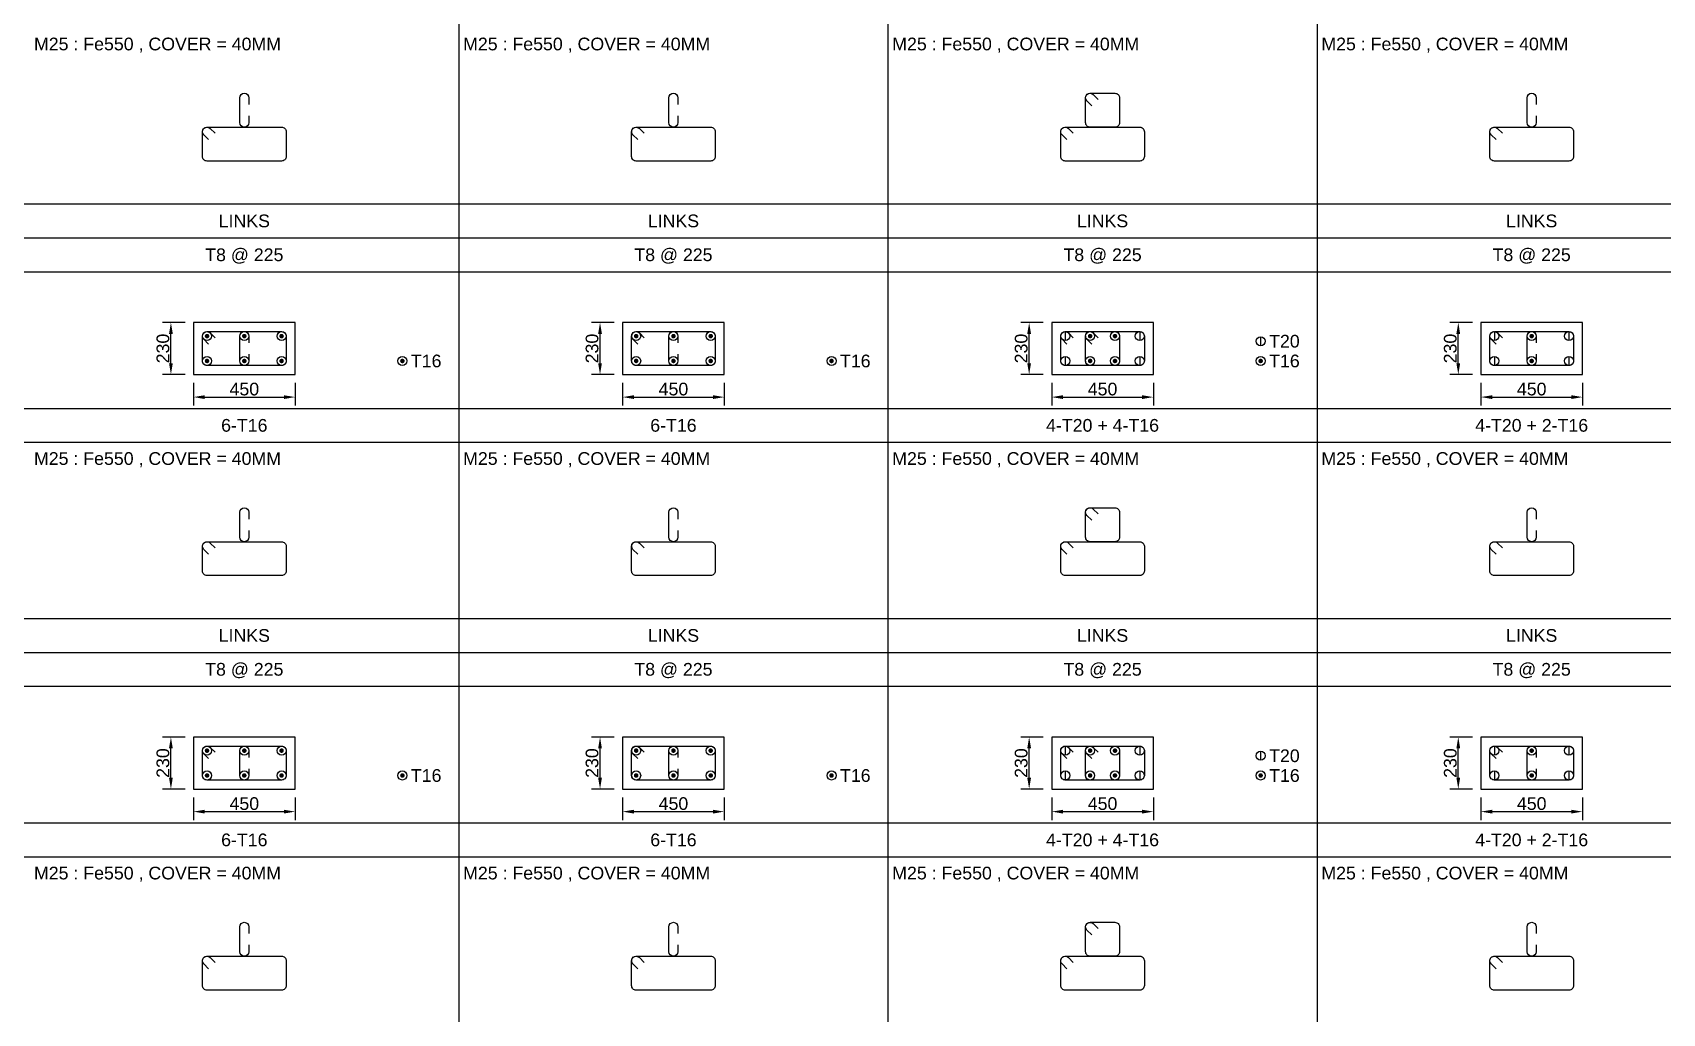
# Model space of a CAD drawing. Header units: inches. Extents: x -816171 to 9366335, y -450961 to 689132.
# Drawn here: x -212168 to -183303, y -5119 to 12248 of the extents above; entities that cross this region are included whole.
import ezdxf
from ezdxf.enums import TextEntityAlignment as Align

# ---------------------------------------------------------------- set-up
doc = ezdxf.new("R2010")
doc.units = ezdxf.units.IN
doc.header["$MEASUREMENT"] = 0
for name, color, linetype in [('Concrete Line', 2, 'Continuous'), ('Dim', 31, 'Continuous'), ('Link', 225, 'Continuous'), ('Reinforcement', 130, 'Continuous'), ('Schedule Border', 60, 'Continuous'), ('Schedule Line', 60, 'Continuous'), ('Text', 31, 'Continuous')]:
    doc.layers.add(name, color=color, linetype=linetype)
doc.styles.add('SC-COL1', font='SansSerif')
doc.styles.add('SC-COL2', font='SansSerif')
doc.dimstyles.new('ColumnSch', dxfattribs={"dimtxt": 225, "dimasz": 200, "dimexe": 150, "dimexo": 150, "dimgap": 25, "dimtad": 1, "dimtoh": 1, "dimdec": 4, "dimzin": 0, "dimdsep": 46, "dimtxsty": 'SC-COL2', "dimcen": 0.09, "dimclrd": 8, "dimclre": 8, "dimclrt": 31, "dimadec": 0, "dimazin": 0, "dimtfac": 1, "dimtdec": 0, "dimtix": 1, "dimtofl": 0, "dimtmove": 0, "dimatfit": 3, "dimfxl": 1, "dimtolj": 1, "dimtzin": 0, "dimarcsym": 0})

# ---------------------------------------------------------------- blocks, each defined once
blk = doc.blocks.new('*D264')
at = {"layer": 'DEFPOINTS', "color": 0, "transparency": 16777216}
for p in [(-209318, -1146), (-207518, -1146), (-207518, -1546)]:
    blk.add_point(p, dxfattribs=at)
at = {"layer": 'Dim', "color": 8, "lineweight": -2, "transparency": 16777216}
for p, q in [((-209318, -1296), (-209318, -1696)), ((-207518, -1296), (-207518, -1696)), ((-209118, -1546), (-207718, -1546))]:
    blk.add_line(p, q, dxfattribs=at)
at = {"layer": 'Dim', "color": 8, "transparency": 16777216}
for points in [[(-209118, -1513), (-209118, -1580), (-209318, -1546)], [(-207718, -1513), (-207718, -1580), (-207518, -1546)]]:
    blk.add_solid(points, dxfattribs=at)
at = {"layer": 'Dim', "color": 31, "transparency": 16777216, "insert": (-208418, -1405), "char_height": 225, "attachment_point": 5, "style": 'SC-COL2'}
blk.add_mtext('\\A1;450', dxfattribs=at)
blk = doc.blocks.new('*D265')
at = {"layer": 'DEFPOINTS', "color": 0, "transparency": 16777216}
for p in [(-209718, -226), (-209318, -226), (-209318, -1146)]:
    blk.add_point(p, dxfattribs=at)
at = {"layer": 'Dim', "color": 8, "lineweight": -2, "transparency": 16777216}
for p, q in [((-209468, -226), (-209868, -226)), ((-209718, -946), (-209718, -426)), ((-209468, -1146), (-209868, -1146))]:
    blk.add_line(p, q, dxfattribs=at)
at = {"layer": 'Dim', "color": 8, "transparency": 16777216}
for points in [[(-209752, -426), (-209685, -426), (-209718, -226)], [(-209752, -946), (-209685, -946), (-209718, -1146)]]:
    blk.add_solid(points, dxfattribs=at)
at = {"layer": 'Dim', "color": 31, "transparency": 16777216, "insert": (-209859, -686), "char_height": 225, "attachment_point": 5, "rotation": 90, "style": 'SC-COL2'}
blk.add_mtext('\\A1;230', dxfattribs=at)
blk = doc.blocks.new('*D252')
at = {"layer": 'DEFPOINTS', "color": 0, "transparency": 16777216}
for p in [(-209318, 6194), (-207518, 6194), (-207518, 5794)]:
    blk.add_point(p, dxfattribs=at)
at = {"layer": 'Dim', "color": 8, "lineweight": -2, "transparency": 16777216}
for p, q in [((-209318, 6044), (-209318, 5644)), ((-209118, 5794), (-207718, 5794)), ((-207518, 6044), (-207518, 5644))]:
    blk.add_line(p, q, dxfattribs=at)
at = {"layer": 'Dim', "color": 8, "transparency": 16777216}
for points in [[(-209118, 5827), (-209118, 5760), (-209318, 5794)], [(-207718, 5827), (-207718, 5760), (-207518, 5794)]]:
    blk.add_solid(points, dxfattribs=at)
at = {"layer": 'Dim', "color": 31, "transparency": 16777216, "insert": (-208418, 5935), "char_height": 225, "attachment_point": 5, "style": 'SC-COL2'}
blk.add_mtext('\\A1;450', dxfattribs=at)
blk = doc.blocks.new('*D253')
at = {"layer": 'DEFPOINTS', "color": 0, "transparency": 16777216}
for p in [(-209718, 7114), (-209318, 7114), (-209318, 6194)]:
    blk.add_point(p, dxfattribs=at)
at = {"layer": 'Dim', "color": 8, "lineweight": -2, "transparency": 16777216}
for p, q in [((-209468, 7114), (-209868, 7114)), ((-209718, 6394), (-209718, 6914)), ((-209468, 6194), (-209868, 6194))]:
    blk.add_line(p, q, dxfattribs=at)
at = {"layer": 'Dim', "color": 8, "transparency": 16777216}
for points in [[(-209752, 6914), (-209685, 6914), (-209718, 7114)], [(-209752, 6394), (-209685, 6394), (-209718, 6194)]]:
    blk.add_solid(points, dxfattribs=at)
at = {"layer": 'Dim', "color": 31, "transparency": 16777216, "insert": (-209859, 6654), "char_height": 225, "attachment_point": 5, "rotation": 90, "style": 'SC-COL2'}
blk.add_mtext('\\A1;230', dxfattribs=at)
blk = doc.blocks.new('*D260')
at = {"layer": 'DEFPOINTS', "color": 0, "transparency": 16777216}
for p in [(-201718, -1146), (-199918, -1146), (-199918, -1546)]:
    blk.add_point(p, dxfattribs=at)
at = {"layer": 'Dim', "color": 8, "lineweight": -2, "transparency": 16777216}
for p, q in [((-201718, -1296), (-201718, -1696)), ((-199918, -1296), (-199918, -1696)), ((-201518, -1546), (-200118, -1546))]:
    blk.add_line(p, q, dxfattribs=at)
at = {"layer": 'Dim', "color": 8, "transparency": 16777216}
for points in [[(-201518, -1513), (-201518, -1580), (-201718, -1546)], [(-200118, -1513), (-200118, -1580), (-199918, -1546)]]:
    blk.add_solid(points, dxfattribs=at)
at = {"layer": 'Dim', "color": 31, "transparency": 16777216, "insert": (-200818, -1405), "char_height": 225, "attachment_point": 5, "style": 'SC-COL2'}
blk.add_mtext('\\A1;450', dxfattribs=at)
blk = doc.blocks.new('*D261')
at = {"layer": 'DEFPOINTS', "color": 0, "transparency": 16777216}
for p in [(-202118, -226), (-201718, -226), (-201718, -1146)]:
    blk.add_point(p, dxfattribs=at)
at = {"layer": 'Dim', "color": 8, "lineweight": -2, "transparency": 16777216}
for p, q in [((-201868, -226), (-202268, -226)), ((-202118, -946), (-202118, -426)), ((-201868, -1146), (-202268, -1146))]:
    blk.add_line(p, q, dxfattribs=at)
at = {"layer": 'Dim', "color": 8, "transparency": 16777216}
for points in [[(-202152, -426), (-202085, -426), (-202118, -226)], [(-202152, -946), (-202085, -946), (-202118, -1146)]]:
    blk.add_solid(points, dxfattribs=at)
at = {"layer": 'Dim', "color": 31, "transparency": 16777216, "insert": (-202259, -686), "char_height": 225, "attachment_point": 5, "rotation": 90, "style": 'SC-COL2'}
blk.add_mtext('\\A1;230', dxfattribs=at)
blk = doc.blocks.new('*D266')
at = {"layer": 'DEFPOINTS', "color": 0, "transparency": 16777216}
for p in [(-201718, 6194), (-199918, 6194), (-199918, 5794)]:
    blk.add_point(p, dxfattribs=at)
at = {"layer": 'Dim', "color": 8, "lineweight": -2, "transparency": 16777216}
for p, q in [((-201718, 6044), (-201718, 5644)), ((-201518, 5794), (-200118, 5794)), ((-199918, 6044), (-199918, 5644))]:
    blk.add_line(p, q, dxfattribs=at)
at = {"layer": 'Dim', "color": 8, "transparency": 16777216}
for points in [[(-201518, 5827), (-201518, 5760), (-201718, 5794)], [(-200118, 5827), (-200118, 5760), (-199918, 5794)]]:
    blk.add_solid(points, dxfattribs=at)
at = {"layer": 'Dim', "color": 31, "transparency": 16777216, "insert": (-200818, 5935), "char_height": 225, "attachment_point": 5, "style": 'SC-COL2'}
blk.add_mtext('\\A1;450', dxfattribs=at)
blk = doc.blocks.new('*D267')
at = {"layer": 'DEFPOINTS', "color": 0, "transparency": 16777216}
for p in [(-202118, 7114), (-201718, 7114), (-201718, 6194)]:
    blk.add_point(p, dxfattribs=at)
at = {"layer": 'Dim', "color": 8, "lineweight": -2, "transparency": 16777216}
for p, q in [((-201868, 7114), (-202268, 7114)), ((-202118, 6394), (-202118, 6914)), ((-201868, 6194), (-202268, 6194))]:
    blk.add_line(p, q, dxfattribs=at)
at = {"layer": 'Dim', "color": 8, "transparency": 16777216}
for points in [[(-202152, 6914), (-202085, 6914), (-202118, 7114)], [(-202152, 6394), (-202085, 6394), (-202118, 6194)]]:
    blk.add_solid(points, dxfattribs=at)
at = {"layer": 'Dim', "color": 31, "transparency": 16777216, "insert": (-202259, 6654), "char_height": 225, "attachment_point": 5, "rotation": 90, "style": 'SC-COL2'}
blk.add_mtext('\\A1;230', dxfattribs=at)
blk = doc.blocks.new('*D276')
at = {"layer": 'DEFPOINTS', "color": 0, "transparency": 16777216}
for p in [(-194118, -1146), (-192318, -1146), (-192318, -1546)]:
    blk.add_point(p, dxfattribs=at)
at = {"layer": 'Dim', "color": 8, "lineweight": -2, "transparency": 16777216}
for p, q in [((-194118, -1296), (-194118, -1696)), ((-192318, -1296), (-192318, -1696)), ((-193918, -1546), (-192518, -1546))]:
    blk.add_line(p, q, dxfattribs=at)
at = {"layer": 'Dim', "color": 8, "transparency": 16777216}
for points in [[(-193918, -1513), (-193918, -1580), (-194118, -1546)], [(-192518, -1513), (-192518, -1580), (-192318, -1546)]]:
    blk.add_solid(points, dxfattribs=at)
at = {"layer": 'Dim', "color": 31, "transparency": 16777216, "insert": (-193218, -1405), "char_height": 225, "attachment_point": 5, "style": 'SC-COL2'}
blk.add_mtext('\\A1;450', dxfattribs=at)
blk = doc.blocks.new('*D277')
at = {"layer": 'DEFPOINTS', "color": 0, "transparency": 16777216}
for p in [(-194518, -226), (-194118, -226), (-194118, -1146)]:
    blk.add_point(p, dxfattribs=at)
at = {"layer": 'Dim', "color": 8, "lineweight": -2, "transparency": 16777216}
for p, q in [((-194268, -226), (-194668, -226)), ((-194518, -946), (-194518, -426)), ((-194268, -1146), (-194668, -1146))]:
    blk.add_line(p, q, dxfattribs=at)
at = {"layer": 'Dim', "color": 8, "transparency": 16777216}
for points in [[(-194552, -426), (-194485, -426), (-194518, -226)], [(-194552, -946), (-194485, -946), (-194518, -1146)]]:
    blk.add_solid(points, dxfattribs=at)
at = {"layer": 'Dim', "color": 31, "transparency": 16777216, "insert": (-194659, -686), "char_height": 225, "attachment_point": 5, "rotation": 90, "style": 'SC-COL2'}
blk.add_mtext('\\A1;230', dxfattribs=at)
blk = doc.blocks.new('*D270')
at = {"layer": 'DEFPOINTS', "color": 0, "transparency": 16777216}
for p in [(-194118, 6194), (-192318, 6194), (-192318, 5794)]:
    blk.add_point(p, dxfattribs=at)
at = {"layer": 'Dim', "color": 8, "lineweight": -2, "transparency": 16777216}
for p, q in [((-194118, 6044), (-194118, 5644)), ((-193918, 5794), (-192518, 5794)), ((-192318, 6044), (-192318, 5644))]:
    blk.add_line(p, q, dxfattribs=at)
at = {"layer": 'Dim', "color": 8, "transparency": 16777216}
for points in [[(-193918, 5827), (-193918, 5760), (-194118, 5794)], [(-192518, 5827), (-192518, 5760), (-192318, 5794)]]:
    blk.add_solid(points, dxfattribs=at)
at = {"layer": 'Dim', "color": 31, "transparency": 16777216, "insert": (-193218, 5935), "char_height": 225, "attachment_point": 5, "style": 'SC-COL2'}
blk.add_mtext('\\A1;450', dxfattribs=at)
blk = doc.blocks.new('*D271')
at = {"layer": 'DEFPOINTS', "color": 0, "transparency": 16777216}
for p in [(-194518, 7114), (-194118, 7114), (-194118, 6194)]:
    blk.add_point(p, dxfattribs=at)
at = {"layer": 'Dim', "color": 8, "lineweight": -2, "transparency": 16777216}
for p, q in [((-194268, 7114), (-194668, 7114)), ((-194518, 6394), (-194518, 6914)), ((-194268, 6194), (-194668, 6194))]:
    blk.add_line(p, q, dxfattribs=at)
at = {"layer": 'Dim', "color": 8, "transparency": 16777216}
for points in [[(-194552, 6914), (-194485, 6914), (-194518, 7114)], [(-194552, 6394), (-194485, 6394), (-194518, 6194)]]:
    blk.add_solid(points, dxfattribs=at)
at = {"layer": 'Dim', "color": 31, "transparency": 16777216, "insert": (-194659, 6654), "char_height": 225, "attachment_point": 5, "rotation": 90, "style": 'SC-COL2'}
blk.add_mtext('\\A1;230', dxfattribs=at)
blk = doc.blocks.new('*D280')
at = {"layer": 'DEFPOINTS', "color": 0, "transparency": 16777216}
for p in [(-186518, -1146), (-184718, -1146), (-184718, -1546)]:
    blk.add_point(p, dxfattribs=at)
at = {"layer": 'Dim', "color": 8, "lineweight": -2, "transparency": 16777216}
for p, q in [((-186518, -1296), (-186518, -1696)), ((-184718, -1296), (-184718, -1696)), ((-186318, -1546), (-184918, -1546))]:
    blk.add_line(p, q, dxfattribs=at)
at = {"layer": 'Dim', "color": 8, "transparency": 16777216}
for points in [[(-186318, -1513), (-186318, -1580), (-186518, -1546)], [(-184918, -1513), (-184918, -1580), (-184718, -1546)]]:
    blk.add_solid(points, dxfattribs=at)
at = {"layer": 'Dim', "color": 31, "transparency": 16777216, "insert": (-185618, -1405), "char_height": 225, "attachment_point": 5, "style": 'SC-COL2'}
blk.add_mtext('\\A1;450', dxfattribs=at)
blk = doc.blocks.new('*D281')
at = {"layer": 'DEFPOINTS', "color": 0, "transparency": 16777216}
for p in [(-186918, -226), (-186518, -226), (-186518, -1146)]:
    blk.add_point(p, dxfattribs=at)
at = {"layer": 'Dim', "color": 8, "lineweight": -2, "transparency": 16777216}
for p, q in [((-186668, -226), (-187068, -226)), ((-186918, -946), (-186918, -426)), ((-186668, -1146), (-187068, -1146))]:
    blk.add_line(p, q, dxfattribs=at)
at = {"layer": 'Dim', "color": 8, "transparency": 16777216}
for points in [[(-186952, -426), (-186885, -426), (-186918, -226)], [(-186952, -946), (-186885, -946), (-186918, -1146)]]:
    blk.add_solid(points, dxfattribs=at)
at = {"layer": 'Dim', "color": 31, "transparency": 16777216, "insert": (-187059, -686), "char_height": 225, "attachment_point": 5, "rotation": 90, "style": 'SC-COL2'}
blk.add_mtext('\\A1;230', dxfattribs=at)
blk = doc.blocks.new('*D282')
at = {"layer": 'DEFPOINTS', "color": 0, "transparency": 16777216}
for p in [(-186518, 6194), (-184718, 6194), (-184718, 5794)]:
    blk.add_point(p, dxfattribs=at)
at = {"layer": 'Dim', "color": 8, "lineweight": -2, "transparency": 16777216}
for p, q in [((-186518, 6044), (-186518, 5644)), ((-186318, 5794), (-184918, 5794)), ((-184718, 6044), (-184718, 5644))]:
    blk.add_line(p, q, dxfattribs=at)
at = {"layer": 'Dim', "color": 8, "transparency": 16777216}
for points in [[(-186318, 5827), (-186318, 5760), (-186518, 5794)], [(-184918, 5827), (-184918, 5760), (-184718, 5794)]]:
    blk.add_solid(points, dxfattribs=at)
at = {"layer": 'Dim', "color": 31, "transparency": 16777216, "insert": (-185618, 5935), "char_height": 225, "attachment_point": 5, "style": 'SC-COL2'}
blk.add_mtext('\\A1;450', dxfattribs=at)
blk = doc.blocks.new('*D283')
at = {"layer": 'DEFPOINTS', "color": 0, "transparency": 16777216}
for p in [(-186918, 7114), (-186518, 7114), (-186518, 6194)]:
    blk.add_point(p, dxfattribs=at)
at = {"layer": 'Dim', "color": 8, "lineweight": -2, "transparency": 16777216}
for p, q in [((-186668, 7114), (-187068, 7114)), ((-186918, 6394), (-186918, 6914)), ((-186668, 6194), (-187068, 6194))]:
    blk.add_line(p, q, dxfattribs=at)
at = {"layer": 'Dim', "color": 8, "transparency": 16777216}
for points in [[(-186952, 6914), (-186885, 6914), (-186918, 7114)], [(-186952, 6394), (-186885, 6394), (-186918, 6194)]]:
    blk.add_solid(points, dxfattribs=at)
at = {"layer": 'Dim', "color": 31, "transparency": 16777216, "insert": (-187059, 6654), "char_height": 225, "attachment_point": 5, "rotation": 90, "style": 'SC-COL2'}
blk.add_mtext('\\A1;230', dxfattribs=at)

msp = doc.modelspace()

# ---------------------------------------------------------------- linework, layer by layer
at = {"layer": 'Concrete Line'}
for points in [[(-207518.25711, 7113.77457), (-209318.25711, 7113.77457)], [(-209318.25711, 7113.77457), (-209318.25711, 6193.77457)], [(-207518.25711, 6193.77457), (-207518.25711, 7113.77457)], [(-199918.25711, 7113.77457), (-201718.25711, 7113.77457)], [(-201718.25711, 7113.77457), (-201718.25711, 6193.77457)], [(-199918.25711, 6193.77457), (-199918.25711, 7113.77457)], [(-192318.25711, 7113.77457), (-194118.25711, 7113.77457)], [(-194118.25711, 7113.77457), (-194118.25711, 6193.77457)], [(-192318.25711, 6193.77457), (-192318.25711, 7113.77457)], [(-184718.25711, 7113.77457), (-186518.25711, 7113.77457)], [(-186518.25711, 7113.77457), (-186518.25711, 6193.77457)], [(-184718.25711, 6193.77457), (-184718.25711, 7113.77457)], [(-209318.25711, 6193.77457), (-207518.25711, 6193.77457)], [(-201718.25711, 6193.77457), (-199918.25711, 6193.77457)], [(-194118.25711, 6193.77457), (-192318.25711, 6193.77457)], [(-186518.25711, 6193.77457), (-184718.25711, 6193.77457)], [(-207518.25711, -226.22543), (-209318.25711, -226.22543)], [(-209318.25711, -226.22543), (-209318.25711, -1146.22543)], [(-207518.25711, -1146.22543), (-207518.25711, -226.22543)], [(-199918.25711, -226.22543), (-201718.25711, -226.22543)], [(-201718.25711, -226.22543), (-201718.25711, -1146.22543)], [(-199918.25711, -1146.22543), (-199918.25711, -226.22543)], [(-192318.25711, -226.22543), (-194118.25711, -226.22543)], [(-194118.25711, -226.22543), (-194118.25711, -1146.22543)], [(-192318.25711, -1146.22543), (-192318.25711, -226.22543)], [(-184718.25711, -226.22543), (-186518.25711, -226.22543)], [(-186518.25711, -226.22543), (-186518.25711, -1146.22543)], [(-184718.25711, -1146.22543), (-184718.25711, -226.22543)], [(-209318.25711, -1146.22543), (-207518.25711, -1146.22543)], [(-201718.25711, -1146.22543), (-199918.25711, -1146.22543)], [(-194118.25711, -1146.22543), (-192318.25711, -1146.22543)], [(-186518.25711, -1146.22543), (-184718.25711, -1146.22543)]]:
    msp.add_lwpolyline(points, dxfattribs=at)
at = {"layer": 'Link'}
for points in [[(-208338.25711, 10773.77457), (-208338.25711, 10653.77457, -1), (-208498.25711, 10653.77457), (-208498.25711, 11093.77457, -1), (-208338.25711, 11093.77457), (-208338.25711, 10973.77457)], [(-200738.25711, 10773.77457), (-200738.25711, 10653.77457, -1), (-200898.25711, 10653.77457), (-200898.25711, 11093.77457, -1), (-200738.25711, 11093.77457), (-200738.25711, 10973.77457)], [(-193409.97309, 10952.35316), (-193494.82575, 11037.20613, -0.6681779738), (-193438.25711, 11173.77457), (-192998.25711, 11173.77457, -0.4142135624), (-192918.25711, 11093.77457), (-192918.25711, 10653.77457, -0.4142135624), (-192998.25711, 10573.77457), (-193438.25711, 10573.77457, -0.4142135624), (-193518.25711, 10653.77457), (-193518.25711, 11093.77457, -0.6681793021), (-193381.68846, 11150.34301), (-193296.8358, 11065.49004)], [(-185538.25711, 10773.77457), (-185538.25711, 10653.77457, -1), (-185698.25711, 10653.77457), (-185698.25711, 11093.77457, -1), (-185538.25711, 11093.77457), (-185538.25711, 10973.77457)], [(-209049.97309, 10352.35316), (-209134.82575, 10437.20613, -0.6681779738), (-209078.25711, 10573.77457), (-207758.25711, 10573.77457, -0.4142135624), (-207678.25711, 10493.77457), (-207678.25711, 10053.77457, -0.4142135624), (-207758.25711, 9973.77457), (-209078.25711, 9973.77457, -0.4142135624), (-209158.25711, 10053.77457), (-209158.25711, 10493.77457, -0.6681793021), (-209021.68846, 10550.34301), (-208936.8358, 10465.49004)], [(-201449.97309, 10352.35316), (-201534.82575, 10437.20613, -0.6681779738), (-201478.25711, 10573.77457), (-200158.25711, 10573.77457, -0.4142135624), (-200078.25711, 10493.77457), (-200078.25711, 10053.77457, -0.4142135624), (-200158.25711, 9973.77457), (-201478.25711, 9973.77457, -0.4142135624), (-201558.25711, 10053.77457), (-201558.25711, 10493.77457, -0.6681793021), (-201421.68846, 10550.34301), (-201336.8358, 10465.49004)], [(-193849.97309, 10352.35316), (-193934.82575, 10437.20613, -0.6681779738), (-193878.25711, 10573.77457), (-192558.25711, 10573.77457, -0.4142135624), (-192478.25711, 10493.77457), (-192478.25711, 10053.77457, -0.4142135624), (-192558.25711, 9973.77457), (-193878.25711, 9973.77457, -0.4142135624), (-193958.25711, 10053.77457), (-193958.25711, 10493.77457, -0.6681793021), (-193821.68846, 10550.34301), (-193736.8358, 10465.49004)], [(-186249.97309, 10352.35316), (-186334.82575, 10437.20613, -0.6681779738), (-186278.25711, 10573.77457), (-184958.25711, 10573.77457, -0.4142135624), (-184878.25711, 10493.77457), (-184878.25711, 10053.77457, -0.4142135624), (-184958.25711, 9973.77457), (-186278.25711, 9973.77457, -0.4142135624), (-186358.25711, 10053.77457), (-186358.25711, 10493.77457, -0.6681793021), (-186221.68846, 10550.34301), (-186136.8358, 10465.49004)], [(-209049.97309, 6732.35316), (-209134.82575, 6817.20613, -0.6681779738), (-209078.25711, 6953.77457), (-207758.25711, 6953.77457, -0.4142135624), (-207678.25711, 6873.77457), (-207678.25711, 6433.77457, -0.4142135624), (-207758.25711, 6353.77457), (-209078.25711, 6353.77457, -0.4142135624), (-209158.25711, 6433.77457), (-209158.25711, 6873.77457, -0.6681793021), (-209021.68846, 6930.34301), (-208936.8358, 6845.49004)], [(-208338.25711, 6553.77457), (-208338.25711, 6433.77457, -1), (-208498.25711, 6433.77457), (-208498.25711, 6873.77457, -1), (-208338.25711, 6873.77457), (-208338.25711, 6753.77457)], [(-201449.97309, 6732.35316), (-201534.82575, 6817.20613, -0.6681779738), (-201478.25711, 6953.77457), (-200158.25711, 6953.77457, -0.4142135624), (-200078.25711, 6873.77457), (-200078.25711, 6433.77457, -0.4142135624), (-200158.25711, 6353.77457), (-201478.25711, 6353.77457, -0.4142135624), (-201558.25711, 6433.77457), (-201558.25711, 6873.77457, -0.6681793021), (-201421.68846, 6930.34301), (-201336.8358, 6845.49004)], [(-200738.25711, 6553.77457), (-200738.25711, 6433.77457, -1), (-200898.25711, 6433.77457), (-200898.25711, 6873.77457, -1), (-200738.25711, 6873.77457), (-200738.25711, 6753.77457)], [(-193849.97309, 6732.35316), (-193934.82575, 6817.20613, -0.6681779738), (-193878.25711, 6953.77457), (-192558.25711, 6953.77457, -0.4142135624), (-192478.25711, 6873.77457), (-192478.25711, 6433.77457, -0.4142135624), (-192558.25711, 6353.77457), (-193878.25711, 6353.77457, -0.4142135624), (-193958.25711, 6433.77457), (-193958.25711, 6873.77457, -0.6681793021), (-193821.68846, 6930.34301), (-193736.8358, 6845.49004)], [(-193409.97309, 6732.35316), (-193494.82575, 6817.20613, -0.6681779738), (-193438.25711, 6953.77457), (-192998.25711, 6953.77457, -0.4142135624), (-192918.25711, 6873.77457), (-192918.25711, 6433.77457, -0.4142135624), (-192998.25711, 6353.77457), (-193438.25711, 6353.77457, -0.4142135624), (-193518.25711, 6433.77457), (-193518.25711, 6873.77457, -0.6681793021), (-193381.68846, 6930.34301), (-193296.8358, 6845.49004)], [(-186249.97309, 6732.35316), (-186334.82575, 6817.20613, -0.6681779738), (-186278.25711, 6953.77457), (-184958.25711, 6953.77457, -0.4142135624), (-184878.25711, 6873.77457), (-184878.25711, 6433.77457, -0.4142135624), (-184958.25711, 6353.77457), (-186278.25711, 6353.77457, -0.4142135624), (-186358.25711, 6433.77457), (-186358.25711, 6873.77457, -0.6681793021), (-186221.68846, 6930.34301), (-186136.8358, 6845.49004)], [(-185538.25711, 6553.77457), (-185538.25711, 6433.77457, -1), (-185698.25711, 6433.77457), (-185698.25711, 6873.77457, -1), (-185538.25711, 6873.77457), (-185538.25711, 6753.77457)], [(-208338.25711, 3433.77457), (-208338.25711, 3313.77457, -1), (-208498.25711, 3313.77457), (-208498.25711, 3753.77457, -1), (-208338.25711, 3753.77457), (-208338.25711, 3633.77457)], [(-200738.25711, 3433.77457), (-200738.25711, 3313.77457, -1), (-200898.25711, 3313.77457), (-200898.25711, 3753.77457, -1), (-200738.25711, 3753.77457), (-200738.25711, 3633.77457)], [(-193409.97309, 3612.35316), (-193494.82575, 3697.20613, -0.6681779738), (-193438.25711, 3833.77457), (-192998.25711, 3833.77457, -0.4142135624), (-192918.25711, 3753.77457), (-192918.25711, 3313.77457, -0.4142135624), (-192998.25711, 3233.77457), (-193438.25711, 3233.77457, -0.4142135624), (-193518.25711, 3313.77457), (-193518.25711, 3753.77457, -0.6681793021), (-193381.68846, 3810.34301), (-193296.8358, 3725.49004)], [(-185538.25711, 3433.77457), (-185538.25711, 3313.77457, -1), (-185698.25711, 3313.77457), (-185698.25711, 3753.77457, -1), (-185538.25711, 3753.77457), (-185538.25711, 3633.77457)], [(-209049.97309, 3012.35316), (-209134.82575, 3097.20613, -0.6681779738), (-209078.25711, 3233.77457), (-207758.25711, 3233.77457, -0.4142135624), (-207678.25711, 3153.77457), (-207678.25711, 2713.77457, -0.4142135624), (-207758.25711, 2633.77457), (-209078.25711, 2633.77457, -0.4142135624), (-209158.25711, 2713.77457), (-209158.25711, 3153.77457, -0.6681793021), (-209021.68846, 3210.34301), (-208936.8358, 3125.49004)], [(-201449.97309, 3012.35316), (-201534.82575, 3097.20613, -0.6681779738), (-201478.25711, 3233.77457), (-200158.25711, 3233.77457, -0.4142135624), (-200078.25711, 3153.77457), (-200078.25711, 2713.77457, -0.4142135624), (-200158.25711, 2633.77457), (-201478.25711, 2633.77457, -0.4142135624), (-201558.25711, 2713.77457), (-201558.25711, 3153.77457, -0.6681793021), (-201421.68846, 3210.34301), (-201336.8358, 3125.49004)], [(-193849.97309, 3012.35316), (-193934.82575, 3097.20613, -0.6681779738), (-193878.25711, 3233.77457), (-192558.25711, 3233.77457, -0.4142135624), (-192478.25711, 3153.77457), (-192478.25711, 2713.77457, -0.4142135624), (-192558.25711, 2633.77457), (-193878.25711, 2633.77457, -0.4142135624), (-193958.25711, 2713.77457), (-193958.25711, 3153.77457, -0.6681793021), (-193821.68846, 3210.34301), (-193736.8358, 3125.49004)], [(-186249.97309, 3012.35316), (-186334.82575, 3097.20613, -0.6681779738), (-186278.25711, 3233.77457), (-184958.25711, 3233.77457, -0.4142135624), (-184878.25711, 3153.77457), (-184878.25711, 2713.77457, -0.4142135624), (-184958.25711, 2633.77457), (-186278.25711, 2633.77457, -0.4142135624), (-186358.25711, 2713.77457), (-186358.25711, 3153.77457, -0.6681793021), (-186221.68846, 3210.34301), (-186136.8358, 3125.49004)], [(-209049.97309, -607.64684), (-209134.82575, -522.79387, -0.6681779738), (-209078.25711, -386.22543), (-207758.25711, -386.22543, -0.4142135624), (-207678.25711, -466.22543), (-207678.25711, -906.22543, -0.4142135624), (-207758.25711, -986.22543), (-209078.25711, -986.22543, -0.4142135624), (-209158.25711, -906.22543), (-209158.25711, -466.22543, -0.6681793021), (-209021.68846, -409.65699), (-208936.8358, -494.50996)], [(-208338.25711, -786.22543), (-208338.25711, -906.22543, -1), (-208498.25711, -906.22543), (-208498.25711, -466.22543, -1), (-208338.25711, -466.22543), (-208338.25711, -586.22543)], [(-201449.97309, -607.64684), (-201534.82575, -522.79387, -0.6681779738), (-201478.25711, -386.22543), (-200158.25711, -386.22543, -0.4142135624), (-200078.25711, -466.22543), (-200078.25711, -906.22543, -0.4142135624), (-200158.25711, -986.22543), (-201478.25711, -986.22543, -0.4142135624), (-201558.25711, -906.22543), (-201558.25711, -466.22543, -0.6681793021), (-201421.68846, -409.65699), (-201336.8358, -494.50996)], [(-200738.25711, -786.22543), (-200738.25711, -906.22543, -1), (-200898.25711, -906.22543), (-200898.25711, -466.22543, -1), (-200738.25711, -466.22543), (-200738.25711, -586.22543)], [(-193849.97309, -607.64684), (-193934.82575, -522.79387, -0.6681779738), (-193878.25711, -386.22543), (-192558.25711, -386.22543, -0.4142135624), (-192478.25711, -466.22543), (-192478.25711, -906.22543, -0.4142135624), (-192558.25711, -986.22543), (-193878.25711, -986.22543, -0.4142135624), (-193958.25711, -906.22543), (-193958.25711, -466.22543, -0.6681793021), (-193821.68846, -409.65699), (-193736.8358, -494.50996)], [(-193409.97309, -607.64684), (-193494.82575, -522.79387, -0.6681779738), (-193438.25711, -386.22543), (-192998.25711, -386.22543, -0.4142135624), (-192918.25711, -466.22543), (-192918.25711, -906.22543, -0.4142135624), (-192998.25711, -986.22543), (-193438.25711, -986.22543, -0.4142135624), (-193518.25711, -906.22543), (-193518.25711, -466.22543, -0.6681793021), (-193381.68846, -409.65699), (-193296.8358, -494.50996)], [(-186249.97309, -607.64684), (-186334.82575, -522.79387, -0.6681779738), (-186278.25711, -386.22543), (-184958.25711, -386.22543, -0.4142135624), (-184878.25711, -466.22543), (-184878.25711, -906.22543, -0.4142135624), (-184958.25711, -986.22543), (-186278.25711, -986.22543, -0.4142135624), (-186358.25711, -906.22543), (-186358.25711, -466.22543, -0.6681793021), (-186221.68846, -409.65699), (-186136.8358, -494.50996)], [(-185538.25711, -786.22543), (-185538.25711, -906.22543, -1), (-185698.25711, -906.22543), (-185698.25711, -466.22543, -1), (-185538.25711, -466.22543), (-185538.25711, -586.22543)], [(-208338.25711, -3906.22543), (-208338.25711, -4026.22543, -1), (-208498.25711, -4026.22543), (-208498.25711, -3586.22543, -1), (-208338.25711, -3586.22543), (-208338.25711, -3706.22543)], [(-200738.25711, -3906.22543), (-200738.25711, -4026.22543, -1), (-200898.25711, -4026.22543), (-200898.25711, -3586.22543, -1), (-200738.25711, -3586.22543), (-200738.25711, -3706.22543)], [(-193409.97309, -3727.64684), (-193494.82575, -3642.79387, -0.6681779738), (-193438.25711, -3506.22543), (-192998.25711, -3506.22543, -0.4142135624), (-192918.25711, -3586.22543), (-192918.25711, -4026.22543, -0.4142135624), (-192998.25711, -4106.22543), (-193438.25711, -4106.22543, -0.4142135624), (-193518.25711, -4026.22543), (-193518.25711, -3586.22543, -0.6681793021), (-193381.68846, -3529.65699), (-193296.8358, -3614.50996)], [(-185538.25711, -3906.22543), (-185538.25711, -4026.22543, -1), (-185698.25711, -4026.22543), (-185698.25711, -3586.22543, -1), (-185538.25711, -3586.22543), (-185538.25711, -3706.22543)], [(-209049.97309, -4327.64684), (-209134.82575, -4242.79387, -0.6681779738), (-209078.25711, -4106.22543), (-207758.25711, -4106.22543, -0.4142135624), (-207678.25711, -4186.22543), (-207678.25711, -4626.22543, -0.4142135624), (-207758.25711, -4706.22543), (-209078.25711, -4706.22543, -0.4142135624), (-209158.25711, -4626.22543), (-209158.25711, -4186.22543, -0.6681793021), (-209021.68846, -4129.65699), (-208936.8358, -4214.50996)], [(-201449.97309, -4327.64684), (-201534.82575, -4242.79387, -0.6681779738), (-201478.25711, -4106.22543), (-200158.25711, -4106.22543, -0.4142135624), (-200078.25711, -4186.22543), (-200078.25711, -4626.22543, -0.4142135624), (-200158.25711, -4706.22543), (-201478.25711, -4706.22543, -0.4142135624), (-201558.25711, -4626.22543), (-201558.25711, -4186.22543, -0.6681793021), (-201421.68846, -4129.65699), (-201336.8358, -4214.50996)], [(-193849.97309, -4327.64684), (-193934.82575, -4242.79387, -0.6681779738), (-193878.25711, -4106.22543), (-192558.25711, -4106.22543, -0.4142135624), (-192478.25711, -4186.22543), (-192478.25711, -4626.22543, -0.4142135624), (-192558.25711, -4706.22543), (-193878.25711, -4706.22543, -0.4142135624), (-193958.25711, -4626.22543), (-193958.25711, -4186.22543, -0.6681793021), (-193821.68846, -4129.65699), (-193736.8358, -4214.50996)], [(-186249.97309, -4327.64684), (-186334.82575, -4242.79387, -0.6681779738), (-186278.25711, -4106.22543), (-184958.25711, -4106.22543, -0.4142135624), (-184878.25711, -4186.22543), (-184878.25711, -4626.22543, -0.4142135624), (-184958.25711, -4706.22543), (-186278.25711, -4706.22543, -0.4142135624), (-186358.25711, -4626.22543), (-186358.25711, -4186.22543, -0.6681793021), (-186221.68846, -4129.65699), (-186136.8358, -4214.50996)]]:
    msp.add_lwpolyline(points, format="xyb", dxfattribs=at)
at = {"layer": 'Reinforcement', "color": 130}
for points in [[(-193878.25711, 6953.77457), (-193878.25711, 6793.77457)], [(-192558.25711, 6953.77457), (-192558.25711, 6793.77457)], [(-186278.25711, 6953.77457), (-186278.25711, 6793.77457)], [(-184958.25711, 6953.77457), (-184958.25711, 6793.77457)], [(-190418.25711, 6863.77457), (-190418.25711, 6703.77457)], [(-193878.25711, 6513.77457), (-193878.25711, 6353.77457)], [(-192558.25711, 6513.77457), (-192558.25711, 6353.77457)], [(-186278.25711, 6513.77457), (-186278.25711, 6353.77457)], [(-184958.25711, 6513.77457), (-184958.25711, 6353.77457)], [(-193878.25711, -386.22543), (-193878.25711, -546.22543)], [(-192558.25711, -386.22543), (-192558.25711, -546.22543)], [(-190418.25711, -476.22543), (-190418.25711, -636.22543)], [(-186278.25711, -386.22543), (-186278.25711, -546.22543)], [(-184958.25711, -386.22543), (-184958.25711, -546.22543)], [(-193878.25711, -826.22543), (-193878.25711, -986.22543)], [(-192558.25711, -826.22543), (-192558.25711, -986.22543)], [(-186278.25711, -826.22543), (-186278.25711, -986.22543)], [(-184958.25711, -826.22543), (-184958.25711, -986.22543)]]:
    msp.add_lwpolyline(points, dxfattribs=at)
at = {"layer": 'Reinforcement', "color": 130, "const_width": 40}
for points in [[(-209098.25711, 6873.77457, 1), (-209058.25711, 6873.77457, 1)], [(-208438.25711, 6873.77457, 1), (-208398.25711, 6873.77457, 1)], [(-207778.25711, 6873.77457, 1), (-207738.25711, 6873.77457, 1)], [(-201498.25711, 6873.77457, 1), (-201458.25711, 6873.77457, 1)], [(-200838.25711, 6873.77457, 1), (-200798.25711, 6873.77457, 1)], [(-200178.25711, 6873.77457, 1), (-200138.25711, 6873.77457, 1)], [(-193458.25711, 6873.77457, 1), (-193418.25711, 6873.77457, 1)], [(-193018.25711, 6873.77457, 1), (-192978.25711, 6873.77457, 1)], [(-185638.25711, 6873.77457, 1), (-185598.25711, 6873.77457, 1)], [(-209098.25711, 6433.77457, 1), (-209058.25711, 6433.77457, 1)], [(-208438.25711, 6433.77457, 1), (-208398.25711, 6433.77457, 1)], [(-207778.25711, 6433.77457, 1), (-207738.25711, 6433.77457, 1)], [(-205638.25711, 6433.77457, 1), (-205598.25711, 6433.77457, 1)], [(-201498.25711, 6433.77457, 1), (-201458.25711, 6433.77457, 1)], [(-200838.25711, 6433.77457, 1), (-200798.25711, 6433.77457, 1)], [(-200178.25711, 6433.77457, 1), (-200138.25711, 6433.77457, 1)], [(-198038.25711, 6433.77457, 1), (-197998.25711, 6433.77457, 1)], [(-193458.25711, 6433.77457, 1), (-193418.25711, 6433.77457, 1)], [(-193018.25711, 6433.77457, 1), (-192978.25711, 6433.77457, 1)], [(-190438.25711, 6433.77457, 1), (-190398.25711, 6433.77457, 1)], [(-185638.25711, 6433.77457, 1), (-185598.25711, 6433.77457, 1)], [(-209098.25711, -466.22543, 1), (-209058.25711, -466.22543, 1)], [(-208438.25711, -466.22543, 1), (-208398.25711, -466.22543, 1)], [(-207778.25711, -466.22543, 1), (-207738.25711, -466.22543, 1)], [(-201498.25711, -466.22543, 1), (-201458.25711, -466.22543, 1)], [(-200838.25711, -466.22543, 1), (-200798.25711, -466.22543, 1)], [(-200178.25711, -466.22543, 1), (-200138.25711, -466.22543, 1)], [(-193458.25711, -466.22543, 1), (-193418.25711, -466.22543, 1)], [(-193018.25711, -466.22543, 1), (-192978.25711, -466.22543, 1)], [(-185638.25711, -466.22543, 1), (-185598.25711, -466.22543, 1)], [(-209098.25711, -906.22543, 1), (-209058.25711, -906.22543, 1)], [(-208438.25711, -906.22543, 1), (-208398.25711, -906.22543, 1)], [(-207778.25711, -906.22543, 1), (-207738.25711, -906.22543, 1)], [(-205638.25711, -906.22543, 1), (-205598.25711, -906.22543, 1)], [(-201498.25711, -906.22543, 1), (-201458.25711, -906.22543, 1)], [(-200838.25711, -906.22543, 1), (-200798.25711, -906.22543, 1)], [(-200178.25711, -906.22543, 1), (-200138.25711, -906.22543, 1)], [(-198038.25711, -906.22543, 1), (-197998.25711, -906.22543, 1)], [(-193458.25711, -906.22543, 1), (-193418.25711, -906.22543, 1)], [(-193018.25711, -906.22543, 1), (-192978.25711, -906.22543, 1)], [(-190438.25711, -906.22543, 1), (-190398.25711, -906.22543, 1)], [(-185638.25711, -906.22543, 1), (-185598.25711, -906.22543, 1)]]:
    msp.add_lwpolyline(points, format="xyb", close=True, dxfattribs=at)
at = {"layer": 'Reinforcement', "color": 130}
for centre in [(-209078.25711, 6873.77457), (-208418.25711, 6873.77457), (-207758.25711, 6873.77457), (-201478.25711, 6873.77457), (-200818.25711, 6873.77457), (-200158.25711, 6873.77457), (-193878.25711, 6873.77457), (-193438.25711, 6873.77457), (-192998.25711, 6873.77457), (-192558.25711, 6873.77457), (-186278.25711, 6873.77457), (-185618.25711, 6873.77457), (-184958.25711, 6873.77457), (-190418.25711, 6783.77457), (-209078.25711, 6433.77457), (-208418.25711, 6433.77457), (-207758.25711, 6433.77457), (-205618.25711, 6433.77457), (-201478.25711, 6433.77457), (-200818.25711, 6433.77457), (-200158.25711, 6433.77457), (-198018.25711, 6433.77457), (-193878.25711, 6433.77457), (-193438.25711, 6433.77457), (-192998.25711, 6433.77457), (-192558.25711, 6433.77457), (-190418.25711, 6433.77457), (-186278.25711, 6433.77457), (-185618.25711, 6433.77457), (-184958.25711, 6433.77457), (-209078.25711, -466.22543), (-208418.25711, -466.22543), (-207758.25711, -466.22543), (-201478.25711, -466.22543), (-200818.25711, -466.22543), (-200158.25711, -466.22543), (-193878.25711, -466.22543), (-193438.25711, -466.22543), (-192998.25711, -466.22543), (-192558.25711, -466.22543), (-190418.25711, -556.22543), (-186278.25711, -466.22543), (-185618.25711, -466.22543), (-184958.25711, -466.22543), (-209078.25711, -906.22543), (-208418.25711, -906.22543), (-207758.25711, -906.22543), (-205618.25711, -906.22543), (-201478.25711, -906.22543), (-200818.25711, -906.22543), (-200158.25711, -906.22543), (-198018.25711, -906.22543), (-193878.25711, -906.22543), (-193438.25711, -906.22543), (-192998.25711, -906.22543), (-192558.25711, -906.22543), (-190418.25711, -906.22543), (-186278.25711, -906.22543), (-185618.25711, -906.22543), (-184958.25711, -906.22543)]:
    msp.add_circle(centre, 80, dxfattribs=at)
at = {"layer": 'Schedule Border'}
for p, q in [((-233418.25711, 4993.77457), (-151418.25711, 4993.77457)), ((-233418.25711, -2346.22543), (-151418.25711, -2346.22543))]:
    msp.add_line(p, q, dxfattribs=at)
at = {"layer": 'Schedule Line'}
for p, q in [((-204618.25711, 27013.77457), (-204618.25711, -18226.22543)), ((-197018.25711, 27013.77457), (-197018.25711, -18226.22543)), ((-189418.25711, 27013.77457), (-189418.25711, -18226.22543)), ((-227418.25711, 9213.77457), (-151418.25711, 9213.77457)), ((-227418.25711, 8613.77457), (-151418.25711, 8613.77457)), ((-227418.25711, 8013.77457), (-151418.25711, 8013.77457)), ((-227418.25711, 5593.77457), (-151418.25711, 5593.77457)), ((-227418.25711, 1873.77457), (-151418.25711, 1873.77457)), ((-227418.25711, 1273.77457), (-151418.25711, 1273.77457)), ((-227418.25711, 673.77457), (-151418.25711, 673.77457)), ((-227418.25711, -1746.22543), (-151418.25711, -1746.22543))]:
    msp.add_line(p, q, dxfattribs=at)

# ---------------------------------------------------------------- texts
at = {"layer": 'Text', "style": 'SC-COL1'}
for p in [(-212143.25711, 11933.77457), (-204543.25711, 11933.77457), (-196943.25711, 11933.77457), (-189343.25711, 11933.77457), (-212143.25711, 4593.77457), (-204543.25711, 4593.77457), (-196943.25711, 4593.77457), (-189343.25711, 4593.77457), (-212143.25711, -2746.22543), (-204543.25711, -2746.22543), (-196943.25711, -2746.22543), (-189343.25711, -2746.22543)]:
    msp.add_text('M25 : Fe550 , COVER = 40MM', height=225, dxfattribs=at).set_placement(p)
for s, p in [('LINKS', (-208418.25711, 8913.77457)), ('LINKS', (-200818.25711, 8913.77457)), ('LINKS', (-193218.25711, 8913.77457)), ('LINKS', (-185618.25711, 8913.77457)), ('T8 @ 225', (-208418.25711, 8313.77457)), ('T8 @ 225', (-200818.25711, 8313.77457)), ('T8 @ 225', (-193218.25711, 8313.77457)), ('T8 @ 225', (-185618.25711, 8313.77457)), ('6-T16', (-208418.25711, 5293.77457)), ('6-T16', (-200818.25711, 5293.77457)), ('4-T20 + 4-T16', (-193218.25711, 5293.77457)), ('4-T20 + 2-T16', (-185618.25711, 5293.77457)), ('LINKS', (-208418.25711, 1573.77457)), ('LINKS', (-200818.25711, 1573.77457)), ('LINKS', (-193218.25711, 1573.77457)), ('LINKS', (-185618.25711, 1573.77457)), ('T8 @ 225', (-208418.25711, 973.77457)), ('T8 @ 225', (-200818.25711, 973.77457)), ('T8 @ 225', (-193218.25711, 973.77457)), ('T8 @ 225', (-185618.25711, 973.77457)), ('6-T16', (-208418.25711, -2046.22543)), ('6-T16', (-200818.25711, -2046.22543)), ('4-T20 + 4-T16', (-193218.25711, -2046.22543)), ('4-T20 + 2-T16', (-185618.25711, -2046.22543))]:
    msp.add_text(s, height=225, dxfattribs=at).set_placement(p, align=Align.MIDDLE_CENTER)
for s, p in [('T20', (-190268.25711, 6783.77457)), ('T16', (-205468.25711, 6433.77457)), ('T16', (-197868.25711, 6433.77457)), ('T16', (-190268.25711, 6433.77457)), ('T20', (-190268.25711, -556.22543)), ('T16', (-205468.25711, -906.22543)), ('T16', (-197868.25711, -906.22543)), ('T16', (-190268.25711, -906.22543))]:
    msp.add_text(s, height=225, dxfattribs=at).set_placement(p, align=Align.MIDDLE_LEFT)

# ---------------------------------------------------------------- dimensions: what is measured, and where the dimension line sits
at = {"layer": 'Dim'}
for p1, p2, distance, text, picture, middle in [((-209318.25711, 6193.77457), (-209318.25711, 7113.77457), 400, '230', '*D253', (-209859.30649, 6653.77457)), ((-201718.25711, 6193.77457), (-201718.25711, 7113.77457), 400, '230', '*D267', (-202259.30649, 6653.77457)), ((-194118.25711, 6193.77457), (-194118.25711, 7113.77457), 400, '230', '*D271', (-194659.30649, 6653.77457)), ((-186518.25711, 6193.77457), (-186518.25711, 7113.77457), 400, '230', '*D283', (-187059.30649, 6653.77457)), ((-209318.25711, 6193.77457), (-207518.25711, 6193.77457), -400, '450', '*D252', (-208418.25711, 5934.66963)), ((-201718.25711, 6193.77457), (-199918.25711, 6193.77457), -400, '450', '*D266', (-200818.25711, 5934.66963)), ((-194118.25711, 6193.77457), (-192318.25711, 6193.77457), -400, '450', '*D270', (-193218.25711, 5934.66963)), ((-186518.25711, 6193.77457), (-184718.25711, 6193.77457), -400, '450', '*D282', (-185618.25711, 5934.66963)), ((-209318.25711, -1146.22543), (-209318.25711, -226.22543), 400, '230', '*D265', (-209859.30649, -686.22543)), ((-201718.25711, -1146.22543), (-201718.25711, -226.22543), 400, '230', '*D261', (-202259.30649, -686.22543)), ((-194118.25711, -1146.22543), (-194118.25711, -226.22543), 400, '230', '*D277', (-194659.30649, -686.22543)), ((-186518.25711, -1146.22543), (-186518.25711, -226.22543), 400, '230', '*D281', (-187059.30649, -686.22543)), ((-209318.25711, -1146.22543), (-207518.25711, -1146.22543), -400, '450', '*D264', (-208418.25711, -1405.33037)), ((-201718.25711, -1146.22543), (-199918.25711, -1146.22543), -400, '450', '*D260', (-200818.25711, -1405.33037)), ((-194118.25711, -1146.22543), (-192318.25711, -1146.22543), -400, '450', '*D276', (-193218.25711, -1405.33037)), ((-186518.25711, -1146.22543), (-184718.25711, -1146.22543), -400, '450', '*D280', (-185618.25711, -1405.33037))]:
    dim = msp.add_aligned_dim(p1=p1, p2=p2, distance=distance, text=text, dimstyle='ColumnSch', override={"dimtofl": 1}, dxfattribs=at)
    dim.commit()
    dim.dimension.update_dxf_attribs({"geometry": picture, "text_midpoint": middle})

doc.saveas('drawing.dxf')
